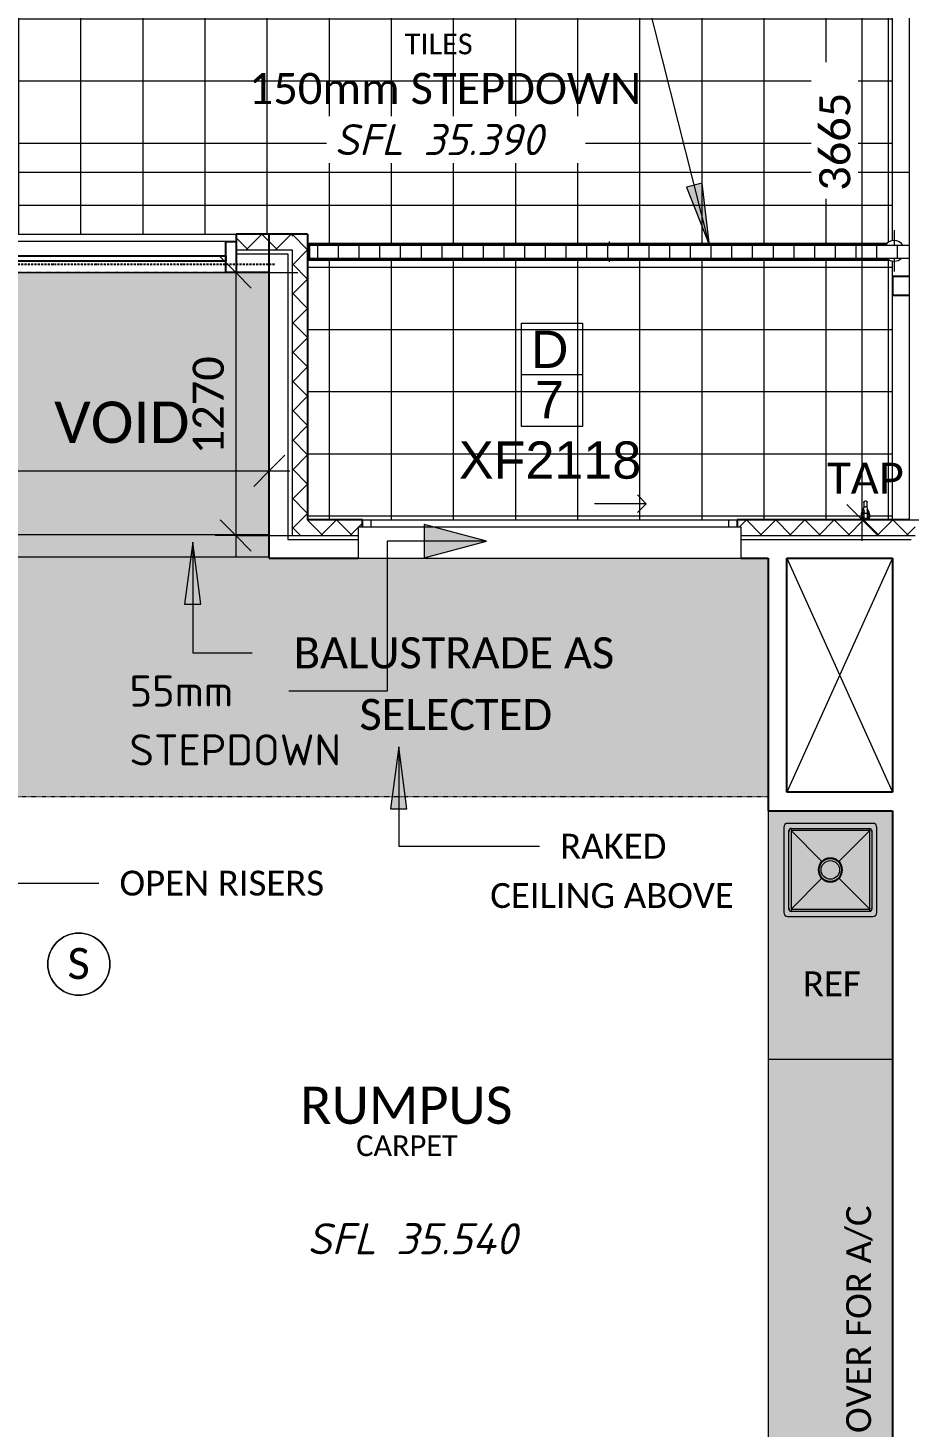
# Model space of a CAD drawing. Header units: millimetres. Extents: x 21531 to 45083, y 2320 to 36941.
# Drawn here: x 34600 to 38855, y 12534 to 19290 of the extents above; entities that cross this region are included whole.
import ezdxf

# ---------------------------------------------------------------- set-up
doc = ezdxf.new("R2010")
doc.units = ezdxf.units.MM
for name, pattern in [('Dash 2_5mm', [5, 2.5, -2.5]), ('Dash Dot 3_8_', [15.875, 9.525, -3.175, 0, -3.175]), ('Overhead', [3.96875, 2.38125, -1.5875])]:
    doc.linetypes.add(name, pattern=pattern)
for name, color, linetype, lineweight in [('A-ANNO-DIMS', 211, 'Continuous', 9), ('A-ANNO-DIMS-100', 211, 'Continuous', 9), ('A-ANNO-IDEN', 131, 'Continuous', 9), ('A-AREA-IDEN', 2, 'Continuous', 9), ('A-DETL', 90, 'Continuous', 9), ('A-DETL-GENF', 92, 'Continuous', 9), ('A-DETL-MBND', 5, 'Continuous', 9), ('A-DETL-MEDM', 33, 'Continuous', 25), ('A-DETL-THIN', 151, 'Continuous', 9), ('A-DOOR', 31, 'Continuous', 9), ('A-DOOR-IDEN', 31, 'Continuous', 9), ('A-FLOR-OVHD', 1, 'Overhead', 9), ('A-FLOR-PATT', 8, 'Continuous', 9), ('A-GLAZ', 151, 'Continuous', 9), ('A-WALL', 113, 'Continuous', 9), ('A-WALL-PATT', 111, 'Continuous', 25), ('E-ELEC-FIXT', 91, 'Continuous', 9), ('G-ANNO-DIMS', 111, 'Continuous', 9), ('G-ANNO-TEXT', 231, 'Continuous', 9), ('I-WALL', 2, 'Continuous', 9), ('P-SANR-FIXT', 6, 'Continuous', 9)]:
    doc.layers.add(name, color=color, linetype=linetype, lineweight=lineweight)
doc.styles.add('Arial_2', font='arial.ttf', dxfattribs={"height": 180})
doc.styles.add('Calibri Light', font='calibril.ttf', dxfattribs={"height": 100})
doc.styles.add('Calibri_1', font='calibri.ttf', dxfattribs={"height": 200})
doc.styles.add('Calibri_2', font='calibri.ttf', dxfattribs={"height": 180})
doc.styles.add('Calibri_3', font='calibri.ttf', dxfattribs={"height": 150})
doc.styles.add('Calibri_4', font='calibri.ttf', dxfattribs={"height": 120})
doc.styles.add('ISOCPEUR', font='ISOCPEUR.ttf', dxfattribs={"height": 150})
doc.styles.add('ISOCPEUR_I', font='', dxfattribs={"height": 150})
doc.styles.get('ISOCPEUR_I').set_extended_font_data('ISOCPEUR', italic=True)
doc.dimstyles.new('1_5mm_Calibri_PINK', dxfattribs={"dimscale": 304.8, "dimtxt": 176.602264, "dimasz": 0.492126, "dimexe": 0.328084, "dimexo": 0.0625, "dimgap": 0, "dimtad": 1, "dimdec": 0, "dimzin": 0, "dimdsep": 46, "dimtxsty": 'Calibri_3', "dimblk1": 'OBLIQUE', "dimblk2": 'OBLIQUE', "dimsah": 1, "dimcen": 0.09, "dimdle": 0.328084, "dimazin": 0, "dimtfac": 1, "dimtdec": 4, "dimtix": 1, "dimtmove": 0, "dimatfit": 3, "dimfxl": 0.984252, "dimfxlon": 1, "dimtvp": 1, "dimtolj": 1, "dimtzin": 0, "dimarcsym": 2})
doc.dimstyles.new('1_5mm_Calibri_PINK_opaque', dxfattribs={"dimscale": 304.8, "dimtxt": 176.602264, "dimasz": 0.492126, "dimexe": 0.328084, "dimexo": 0.0625, "dimgap": 0, "dimtad": 1, "dimdec": 0, "dimzin": 0, "dimdsep": 46, "dimtxsty": 'Calibri_3', "dimblk1": 'OBLIQUE', "dimblk2": 'OBLIQUE', "dimsah": 1, "dimcen": 0.09, "dimdle": 0.328084, "dimazin": 0, "dimtfac": 1, "dimtdec": 4, "dimtix": 1, "dimtmove": 0, "dimatfit": 3, "dimfxl": 0.984252, "dimfxlon": 1, "dimtvp": 1, "dimtfill": 1, "dimtolj": 1, "dimtzin": 0, "dimarcsym": 2})

# ---------------------------------------------------------------- blocks, each defined once
blk = doc.blocks.new('Sliding Door - 2 Panel - XF2118-2140165-3_ FIRST FLOOR')
at = {"layer": 'A-DOOR', "lineweight": 18}
for p, q in [((-779.2, -92.5), (-779.2, -57.5)), ((-739.2, -57.5), (-739.2, -92.5)), ((990.8, -92.5), (990.8, -57.5)), ((1030.8, -57.5), (1030.8, -92.5)), ((-739.2, -92.5), (-779.2, -92.5)), ((1030.8, -92.5), (990.8, -92.5))]:
    blk.add_line(p, q, dxfattribs=at)
at = {"layer": 'A-DOOR'}
for q in [(-297.9, -128.7), (-90.3, -171.1), (-297.9, -213.6)]:
    blk.add_line((-340.3, -171.1), q, dxfattribs=at)
blk = doc.blocks.new('Smoke Alarm - Smoke Alarm-1911059-3_ FIRST FLOOR')
at = {"layer": 'E-ELEC-FIXT'}
blk.add_circle((0, 0), 150, dxfattribs=at)
for start, end in [(360, 180), (180, 360)]:
    blk.add_arc((0, 0), 150, start, end, dxfattribs=at)
blk = doc.blocks.new('Tap - Tap-V2-3_ FIRST FLOOR')
at = {"layer": 'A-DETL-MBND'}
for p, q in [((-9, 77.9), (-9, 52.5)), ((-9, 77.9), (0, 77.9)), ((0, 77.9), (9, 77.9)), ((9, 52.5), (9, 77.9)), ((0, 52.5), (-9, 52.5)), ((9, 52.5), (0, 52.5))]:
    blk.add_line(p, q, dxfattribs=at)
at = {"layer": 'A-DETL-MBND', "flags": 128}
for points in [[(-8, 129.1), (-8, 129.4), (-8, 129.7), (-7.9, 130), (-7.9, 130.4), (-7.8, 130.7), (-7.8, 131), (-7.7, 131.3), (-7.6, 131.6), (-7.5, 131.9), (-7.4, 132.2), (-7.2, 132.5), (-7.1, 132.8), (-6.9, 133.1), (-6.8, 133.3), (-6.6, 133.6), (-6.4, 133.9), (-6.2, 134.1), (-6, 134.4), (-5.8, 134.6), (-5.6, 134.8), (-5.3, 135), (-5.1, 135.2), (-4.8, 135.4), (-4.6, 135.6), (-4.3, 135.8), (-4, 136), (-3.8, 136.1), (-3.5, 136.3), (-3.2, 136.4), (-2.9, 136.5), (-2.6, 136.6), (-2.3, 136.7), (-2, 136.8), (-1.7, 136.9), (-1.4, 137), (-1, 137), (-0.7, 137), (-0.4, 137.1), (-0.1, 137.1), (0, 137.1)], [(0, 137.1), (0.3, 137.1), (0.6, 137.1), (1, 137), (1.3, 137), (1.6, 136.9), (1.9, 136.8), (2.2, 136.8), (2.5, 136.7), (2.8, 136.6), (3.1, 136.4), (3.4, 136.3), (3.7, 136.2), (4, 136), (4.2, 135.9), (4.5, 135.7), (4.8, 135.5), (5, 135.3), (5.3, 135.1), (5.5, 134.9), (5.7, 134.7), (6, 134.4), (6.2, 134.2), (6.4, 133.9), (6.6, 133.7), (6.7, 133.4), (6.9, 133.1), (7.1, 132.8), (7.2, 132.6), (7.3, 132.3), (7.5, 132), (7.6, 131.7), (7.7, 131.4), (7.7, 131.1), (7.8, 130.8), (7.9, 130.4), (7.9, 130.1), (8, 129.8), (8, 129.5), (8, 129.2), (8, 129.1)], [(-19.9, 71.6), (-19.7, 74.3), (-17.3, 83.3), (-13.4, 92.1), (-9.6, 98.6)], [(-8, 92.2), (-9, 98.9), (-9.1, 102.5), (-8.6, 104.5), (-7.9, 106), (-6.8, 107.1), (-5.4, 108), (-2.1, 109.2), (0, 109.6)], [(-8, 92.2), (-7.4, 83), (-7.8, 80.9), (-9, 77.9)], [(-8, 129.1), (-8, 129), (-8, 129), (-8, 128.8), (-8, 128.6), (-8, 128.3), (-8, 128), (-8, 127.6), (-8, 127.2), (-8, 126.7), (-8, 126.2), (-8, 125.6), (-8, 124.9), (-8, 124.2), (-8, 123.5), (-8, 122.6), (-8, 121.8), (-8, 120.9), (-8, 119.9), (-8, 118.9), (-8, 117.9), (-8, 116.8), (-8, 115.7), (-8, 114.6), (-8, 113.4), (-8, 112.1), (-8, 110.9), (-8, 109.6), (-8, 108.3), (-8, 107), (-8, 105.6), (-8, 104.2)], [(-8, 129), (-8, 129.1), (-8, 129.1)], [(8, 92.2), (9, 98.9), (9.1, 102.5), (8.6, 104.5), (7.9, 106), (6.8, 107.1), (5.4, 108), (2.1, 109.2), (0, 109.6)], [(8, 92.2), (7.4, 83), (7.8, 80.9), (9, 77.9)], [(8, 129.1), (8, 129), (8, 129)], [(8, 105.7), (8, 107), (8, 108.4), (8, 109.7), (8, 111), (8, 112.2), (8, 113.4), (8, 114.6), (8, 115.8), (8, 116.9), (8, 118), (8, 119), (8, 120), (8, 120.9), (8, 121.8), (8, 122.7), (8, 123.5), (8, 124.2), (8, 125), (8, 125.6), (8, 126.2), (8, 126.7), (8, 127.2), (8, 127.7), (8, 128), (8, 128.4), (8, 128.6), (8, 128.8), (8, 129), (8, 129.1), (8, 129.1)], [(19.9, 71.6), (19.7, 74.3), (17.3, 83.3), (13.4, 92.1), (9.6, 98.6)], [(-16.9, 45.7), (-19.6, 55.7), (-19.8, 58.7)], [(-7.6, 45), (-7.4, 47.4), (-7.8, 49.5), (-9, 52.5)], [(7.6, 45), (7.4, 47.4), (7.8, 49.5), (9, 52.5)], [(16.9, 45.7), (19.6, 55.7), (19.8, 58.7)]]:
    blk.add_lwpolyline(points, dxfattribs=at)
at = {"layer": 'A-DETL-MBND'}
for radius, start, end in [(21, 110.17282, 180), (21, 151.50122, 165.75061), (20, 111.87947, 180), (21, 137.25183, 144.90893), (15.5, 120, 180), (21, 123.00245, 129.86761), (21, 0, 69.82718), (20, 0, 68.12053), (15.5, 0, 60), (21, 34.19853, 56.99755), (21, 17.57654, 27.48673), (21, 0, 11.39951), (21, 180, 249.82718), (21, 194.19634, 208.39267), (20, 180, 248.12053), (21, 215.02686, 222.58901), (15.5, 180, 240), (21, 230.0409, 236.78535), (21, 290.17282, 360), (20, 291.87947, 360), (15.5, 300, 360), (21, 303.21465, 325.92879), (21, 332.50997, 342.45181), (21, 348.64293, 0)]:
    blk.add_arc((0, 65.2), radius, start, end, dxfattribs=at)
for points in [[(-9.8, 83.7), (-9.2, 84), (-8.6, 84.3), (-8, 84.6)], [(8, 84.6), (8.6, 84.3), (9.2, 84), (9.8, 83.7)], [(-8.1, 45.8), (-8.7, 46), (-9.3, 46.3), (-9.8, 46.6)], [(9.8, 46.6), (9.3, 46.3), (8.7, 46), (8.1, 45.8)]]:
    blk.add_open_spline(points, degree=3, dxfattribs=at)
blk = doc.blocks.new('3 PANEL 2 transom - FFF0946-1778814-3_ FIRST FLOOR')
at = {"layer": 'A-GLAZ', "lineweight": 25}
for p, q in [((-1410, 92.5), (-1360, 92.5)), ((-1360, 92.5), (-1360, -57.5)), ((85, 52.5), (85, 92.5)), ((85, 92.5), (135, 92.5)), ((135, 92.5), (135, -57.5)), ((1605, -57.5), (1605, 92.5)), ((1605, 92.5), (1655, 92.5)), ((1655, 92.5), (1655, -57.5)), ((3100, -57.5), (3100, 92.5)), ((3100, 92.5), (3150, 92.5)), ((-1360, 12.5), (-1360, 37.5)), ((-1360, 37.5), (85, 37.5)), ((85, 12.5), (-1360, 12.5)), ((85, -57.5), (85, 2.5)), ((135, 12.5), (135, 37.5)), ((135, 37.5), (1605, 37.5)), ((1605, 12.5), (135, 12.5)), ((1605, 37.5), (1605, 12.5)), ((1655, 12.5), (1655, 37.5)), ((1655, 37.5), (3100, 37.5)), ((3100, 12.5), (1655, 12.5)), ((3100, 37.5), (3100, 12.5)), ((-1360, -57.5), (-1410, -57.5)), ((115, -57.5), (85, -57.5)), ((135, -57.5), (130, -57.5)), ((1655, -57.5), (1605, -57.5)), ((3150, -57.5), (3100, -57.5))]:
    blk.add_line(p, q, dxfattribs=at)
at = {"layer": 'A-GLAZ'}
for p, q in [((85, 92.5), (-1360, 92.5)), ((1605, 92.5), (135, 92.5)), ((3100, 92.5), (1655, 92.5)), ((-1360, -57.5), (85, -57.5)), ((135, -57.5), (1605, -57.5)), ((1655, -57.5), (3100, -57.5))]:
    blk.add_line(p, q, dxfattribs=at)
blk = doc.blocks.new('Linear grate - 1000x80-2344629-3_ FIRST FLOOR')
at = {"layer": 'A-DETL-MBND'}
for p, q in [((-107.6, -1457.5), (-107.6, 1354.2)), ((-187.6, 1340.3), (-187.6, -1457.5)), ((-182.6, -1452.5), (-182.6, 1336.3)), ((-112.6, 1346.1), (-112.6, -1452.5)), ((-197.6, 0), (-187.6, 0)), ((-182.6, 0), (-177.6, 0)), ((-117.6, 0), (-112.6, 0)), ((-107.6, 0), (-99.9, 0)), ((-112.6, -1452.5), (-182.6, -1452.5))]:
    blk.add_line(p, q, dxfattribs=at)
blk = doc.blocks.new('BUILDMAT-SNA01002-Nala_450-Stainless-Steel - Nala 450x450x250mm-2532806-3_ FIRST FLOOR')
at = {"layer": 'A-DETL-GENF'}
for p, q in [((190, 190), (-190, 190)), ((-190, 190), (-190, -190)), ((-190, 190), (-40.3, 40.3)), ((40.3, 40.3), (190, 190)), ((190, -190), (190, 190)), ((-190, -190), (-40.3, -40.3)), ((40.3, -40.3), (190, -190)), ((-190, -190), (190, -190))]:
    blk.add_line(p, q, dxfattribs=at)
for radius in [55.5, 45]:
    blk.add_circle((0, 0), radius, dxfattribs=at)
at = {"layer": 'A-DETL-MEDM'}
for start, end in [(360, 180), (180, 360)]:
    blk.add_arc((0, 0), 57, start, end, dxfattribs=at)
at = {"layer": 'P-SANR-FIXT'}
for p, q in [((-225, 205), (-225, -205)), ((205, 225), (-205, 225)), ((225, -205), (225, 205)), ((-200, -190), (-200, 190)), ((-199.7, 190), (-197.1, 190)), ((-197.1, 190), (-199.7, 190)), ((-196.9, 190), (-195, 190)), ((-195, 190), (-196.9, 190)), ((-190, 200), (190, 200)), ((-190, 199.7), (-190, 195)), ((-190, 195), (-190, 199.7)), ((190, 195), (190, 199.7)), ((190, 199.7), (190, 195)), ((195, 190), (199.7, 190)), ((199.7, 190), (195, 190)), ((200, 190), (200, -190)), ((-197.1, -190), (-199.7, -190)), ((-199.7, -190), (-197.1, -190)), ((-195, -190), (-196.9, -190)), ((-196.9, -190), (-195, -190)), ((-190, -195), (-190, -199.7)), ((-190, -199.7), (-190, -195)), ((190, -200), (-190, -200)), ((190, -199.7), (190, -195)), ((190, -195), (190, -199.7)), ((199.7, -190), (195, -190)), ((195, -190), (199.7, -190)), ((-205, -225), (205, -225))]:
    blk.add_line(p, q, dxfattribs=at)
for centre, radius, start, end in [((-205, 205), 20, 90, 180), ((205, 205), 20, 360, 90), ((-190, 190), 10, 90, 180), ((-190, 190), 10, 135, 180), ((-190, 190), 10, 90, 133.58367), ((190, 190), 10, 360, 90), ((190, 190), 10, 360, 90), ((-190, -190), 10, 180, 270), ((-190, -190), 10, 180, 225), ((-190, -190), 10, 226.41633, 270), ((190, -190), 10, 270, 0), ((190, -190), 10, 270, 360), ((-205, -205), 20, 180, 270), ((205, -205), 20, 270, 360)]:
    blk.add_arc(centre, radius, start, end, dxfattribs=at)
blk = doc.blocks.new('stackpoint - stackpoint-V3-3_ FIRST FLOOR')
at = {"layer": 'P-SANR-FIXT'}
for p, q in [((0, 100), (0, 25.2)), ((0, -34.8), (0, -100))]:
    blk.add_line(p, q, dxfattribs=at)
for start, end in [(30.29256, 149.70744), (225, 315)]:
    blk.add_arc((0, 0), 50, start, end, dxfattribs=at)
blk = doc.blocks.new('Door - Tag _ Code - External Doors - Top - Door Tag_CB-2134721-3_ FIRST FLOOR')
at = {"layer": 'A-DOOR-IDEN'}
for p, q in [((-1.371, 2.651), (1.576, 2.651)), ((-1.371, -2.349), (-1.371, 2.651)), ((1.576, 2.651), (1.576, -2.349)), ((1.576, 0.151), (-1.371, 0.151)), ((1.576, -2.349), (-1.371, -2.349))]:
    blk.add_line(p, q, dxfattribs=at)
blk = doc.blocks.new('DIMBLOCK82-3_ FIRST FLOOR')
at = {"layer": 'A-ANNO-DIMS-100'}
for p, q in [((30885.4, 17151.7), (30885.4, 17451.7)), ((35765.4, 17151.7), (35765.4, 17451.7)), ((30885.4, 17151.7), (30960.4, 17226.7)), ((35765.4, 17151.7), (35840.4, 17226.7)), ((30785.4, 17151.7), (35865.4, 17151.7)), ((30885.4, 17151.7), (30810.4, 17076.7)), ((30885.4, 17151.7), (30885.4, 17051.7)), ((35765.4, 17151.7), (35690.4, 17076.7)), ((35765.4, 17151.7), (35765.4, 17051.7))]:
    blk.add_line(p, q, dxfattribs=at)
at = {"layer": 'A-ANNO-DIMS-100', "color": 0, "insert": (33082.3, 17359.6), "char_height": 150, "width": 583.656, "attachment_point": 1, "line_spacing_factor": 1.158048, "style": 'Calibri_3'}
blk.add_mtext('4880', dxfattribs=at)
blk = doc.blocks.new('_Oblique')
at = {"color": 0, "linetype": 'ByBlock', "lineweight": -2}
blk.add_line((-0.5, -0.5), (0.5, 0.5), dxfattribs=at)
blk = doc.blocks.new('DIMBLOCK84-3_ FIRST FLOOR')
at = {"layer": 'A-ANNO-DIMS-100'}
for p, q in [((35603.6, 18109.5), (35528.6, 18184.5)), ((35603.6, 18209.5), (35603.6, 16739.5)), ((35603.6, 18109.5), (35503.6, 18109.5)), ((35603.6, 18109.5), (35678.6, 18034.5)), ((35603.6, 18109.5), (35903.6, 18109.5)), ((35603.6, 16839.5), (35528.6, 16914.5)), ((35603.6, 16839.5), (35503.6, 16839.5)), ((35603.6, 16839.5), (35678.6, 16764.5)), ((35603.6, 16839.5), (35903.6, 16839.5))]:
    blk.add_line(p, q, dxfattribs=at)
at = {"layer": 'A-ANNO-DIMS-100', "color": 0, "insert": (35395.7, 17231.3), "char_height": 150, "width": 583.656, "attachment_point": 1, "rotation": 90, "line_spacing_factor": 1.158048, "style": 'Calibri_3'}
blk.add_mtext('1270', dxfattribs=at)
blk = doc.blocks.new('DIMBLOCK86-3_ FIRST FLOOR')
at = {"layer": 'A-ANNO-DIMS-100'}
for p, q in [((38629.5, 16814.5), (38629.5, 20679.5)), ((38629.5, 20579.5), (38554.5, 20654.5)), ((38629.5, 20579.5), (38329.5, 20579.5)), ((38629.5, 20579.5), (38704.5, 20504.5)), ((38629.5, 20579.5), (38729.5, 20579.5)), ((38629.5, 16914.5), (38554.5, 16989.5)), ((38629.5, 16914.5), (38329.5, 16914.5)), ((38629.5, 16914.5), (38704.5, 16839.5)), ((38629.5, 16914.5), (38729.5, 16914.5))]:
    blk.add_line(p, q, dxfattribs=at)
at = {"layer": 'A-ANNO-DIMS-100', "color": 0, "insert": (38421.6, 18503.8), "char_height": 150, "width": 583.656, "attachment_point": 1, "rotation": 90, "line_spacing_factor": 1.158048, "style": 'Calibri_3', "bg_fill": 3, "box_fill_scale": 1.25, "bg_fill_color": 9, "bg_fill_true_color": 13158600, "bg_fill_transparency": 0}
blk.add_mtext('3665', dxfattribs=at)

msp = doc.modelspace()

# ---------------------------------------------------------------- hatches: boundary and pattern name
at = {"layer": 'A-DETL-GENF'}
h = msp.add_hatch(dxfattribs=at)
h.set_pattern_fill('FP_15', color=8, style=0, pattern_type=2)
h.set_pattern_definition([(90, (0, 0), (-100, 6e-15), [])])
h.paths.add_polyline_path([(38640.7, 18179.5), (38855.4, 18179.5), (38855.4, 18239.5), (35960.4, 18239.5), (35960.4, 18179.5), (38351, 18179.5)])
h = msp.add_hatch(color=254, dxfattribs=at)
h.paths.add_polyline_path([(38775.4, 10509.5), (38775.4, 15509.5), (38175.4, 15509.5), (38175.4, 10509.5), (38255.4, 10509.5)])
h.paths.add_polyline_path([(35454.2, 15579.5), (38175.4, 15579.5), (38175.4, 16729.5), (35765.4, 16729.5), (35765.4, 18109.5), (30695.4, 18109.5), (30695.4, 15579.5), (34295.5, 15579.5)])
at = {"layer": 'A-FLOR-PATT'}
h = msp.add_hatch(dxfattribs=at)
h.set_pattern_fill('FP_13', color=256, style=0, pattern_type=2)
h.set_pattern_definition([(0, (34855.45, 18134.46), (0, 300), []), (90, (34855.45, 18134.46), (-300, 2e-14), [])])
h.paths.add_polyline_path([(38663.6, 16914.5), (38775.4, 16914.5), (38775.4, 18165.3), (38770.6, 18166), (38762.2, 18169.5), (35950.4, 18169.5), (35950.4, 16914.5), (38629, 16915.1), (38627.3, 16921.1), (38624.4, 16934.6), (38627.3, 16947.5), (38630.6, 16957.9), (38637, 16968), (38637.6, 16972.8), (38638.1, 16973.7), (38637.5, 16994), (38638.4, 17001.2), (38639.2, 17002.4), (38647.1, 17004.7), (38649.6, 17003.2), (38652.7, 17000.7), (38652.4, 16996.2), (38653.4, 16990.7), (38654.3, 16967.1), (38661.6, 16954.9), (38666.4, 16934.6), (38663.4, 16919.8), (38662.9, 16914.5)])
h.paths.add_polyline_path([(38638.1, 16915), (38637, 16915.6), (38638.1, 16915)])
h.paths.add_polyline_path([(38351, 18174.5), (38754, 18174.5), (38747.8, 18179.5), (35960.4, 18179.5), (35960.4, 18239.5), (38740.4, 18239.5), (38744.3, 18244.5), (35955.4, 18244.5), (35955.4, 18174.5), (38061.3, 18174.5)])
h.paths.add_polyline_path([(35960.4, 18249.5), (38748.2, 18249.6), (38758.6, 18257.6), (38770.6, 18262.6), (38775.4, 18264.3), (38775.4, 20307), (38765.4, 20311.2), (38755.1, 20319.1), (38751, 20324.5), (34305.4, 20324.5), (34305.4, 20364.5), (34295.4, 20364.5), (34295.5, 18294.5), (35950.4, 18294.5), (35950.4, 18249.5), (35955.4, 18249.5)])
h.paths.add_polyline_path([(34300.4, 20369.5), (34305.4, 20369.5), (34305.4, 20394.5), (34300.4, 20394.5), (34300.4, 20374.5)])
at = {"layer": 'A-WALL-PATT', "lineweight": 9}
h = msp.add_hatch(dxfattribs=at)
h.set_pattern_fill('FP_14', color=256, angle=-135, style=0, pattern_type=2)
h.set_pattern_definition([(225, (33325.45, 18294.46), (70.7107, -70.7107), []), (315, (33325.45, 18294.46), (70.7107, 70.7107), [])])
h.paths.add_polyline_path([(35875.4, 18219.5), (35875.4, 18294.5), (35765.4, 18294.5), (35765.4, 18219.5), (35855.4, 18219.5)])
h.paths.add_polyline_path([(30900, 18219.5), (30900, 18294.5), (30775.4, 18294.5), (30775.4, 18219.5), (30885.4, 18219.5)])
h = msp.add_hatch(dxfattribs=at)
h.set_pattern_fill('FP_14', color=256, angle=-135, style=0, pattern_type=2)
h.set_pattern_definition([(225, (33325.45, 18294.46), (70.7107, -70.7107), []), (315, (33325.45, 18294.46), (70.7107, 70.7107), [])])
h.paths.add_polyline_path([(35765.4, 18219.5), (35765.4, 18294.5), (35605.4, 18294.5), (35605.4, 18219.5), (35743.9, 18219.5)])
h.paths.add_polyline_path([(31045.4, 18219.5), (31045.4, 18294.5), (30900, 18294.5), (30900, 18219.5)])
h = msp.add_hatch(dxfattribs=at)
h.set_pattern_fill('FP_4', color=256, angle=225, style=0, pattern_type=2)
h.set_pattern_definition([(135, (35950.45, 17511.96), (-70.711, -70.711), []), (225, (35950.45, 17511.96), (70.711, -70.711), [])])
h.paths.add_polyline_path([(35950.4, 16839.5), (35950.4, 18294.5), (35875.4, 18294.5), (35875.4, 16839.5)])
h = msp.add_hatch(dxfattribs=at)
h.set_pattern_fill('FP_3', color=256, angle=-135, style=0, pattern_type=2)
h.set_pattern_definition([(225, (37362.95, 16914.46), (70.711, -70.711), []), (315, (37362.95, 16914.46), (70.711, 70.711), [])])
h.paths.add_polyline_path([(38061.3, 16839.5), (38885.4, 16839.5), (38885.4, 16914.5), (38025.4, 16914.5), (38025.4, 16879.5), (38045.4, 16879.5), (38045.4, 16839.5)])
h.paths.add_polyline_path([(36195.4, 16839.5), (36195.4, 16879.5), (36215.4, 16879.5), (36215.4, 16914.5), (35950.4, 16914.5), (35950.4, 16839.5), (36033.6, 16839.5)])
at = {"layer": 'G-ANNO-TEXT'}
for color, points in [(7, [(37892.4, 18239.7), (37857, 18540.2), (37780.4, 18520.8)]), (5, [(36814.1, 16812.3), (36514.1, 16892.6), (36514.1, 16731.9)]), (7, [(35395.7, 16807.9), (35356.2, 16507.9), (35435.2, 16507.9)]), (7, [(36390.6, 15819.1), (36351.1, 15519.1), (36430.1, 15519.1)])]:
    msp.add_hatch(color=color, dxfattribs=at).paths.add_polyline_path(points)

# ---------------------------------------------------------------- linework, layer by layer
at = {"layer": 'A-DETL', "linetype": 'Dash 2_5mm'}
for p, q in [((35765.4, 18109.5), (30695.4, 18109.5)), ((35765.4, 16729.5), (35765.4, 18109.5)), ((36195.4, 16729.5), (35765.4, 16729.5)), ((38175.4, 16729.5), (38045.4, 16729.5)), ((30695.4, 15579.5), (38175.4, 15579.5))]:
    msp.add_line(p, q, dxfattribs=at)
at = {"layer": 'A-DETL', "linetype": 'Dash Dot 3_8_', "lineweight": 25}
msp.add_line((30845.4, 18149.5), (35795.4, 18149.5), dxfattribs=at)
at = {"layer": 'A-DETL'}
for p, q in [((38045.4, 16879.5), (36195.4, 16879.5)), ((36195.4, 16879.5), (36195.4, 16729.5)), ((38045.4, 16729.5), (38045.4, 16879.5)), ((36195.4, 16729.5), (38045.4, 16729.5)), ((38775.4, 16729.5), (38265.4, 15599.5)), ((38265.4, 16729.5), (38775.4, 15599.5))]:
    msp.add_line(p, q, dxfattribs=at)
at = {"layer": 'A-DETL-THIN'}
for p, q in [((38855.4, 20579.5), (38855.4, 16914.5)), ((38855.4, 18239.5), (35960.4, 18239.5)), ((35960.4, 18239.5), (35960.4, 18179.5)), ((35960.4, 18179.5), (38855.4, 18179.5)), ((38855.4, 16914.5), (38905.4, 16914.5)), ((38175.4, 15509.5), (38175.4, 14309.5)), ((38775.4, 14309.5), (38175.4, 14309.5))]:
    msp.add_line(p, q, dxfattribs=at)
at = {"layer": 'A-FLOR-OVHD'}
for p, q in [((34235.4, 18594.5), (38855.4, 18594.5)), ((38175.4, 15579.5), (38175.4, 16729.5)), ((38775.4, 15509.5), (38175.4, 15509.5)), ((38175.4, 15509.5), (38175.4, 10509.5)), ((38775.4, 10509.5), (38775.4, 15509.5))]:
    msp.add_line(p, q, dxfattribs=at)
at = {"layer": 'A-WALL'}
for p, q in [((38775.4, 18263.2), (38775.4, 20307)), ((34235.4, 18294.5), (35605.4, 18294.5)), ((35605.4, 18219.5), (35875.4, 18219.5)), ((35605.4, 18199.5), (35855.4, 18199.5)), ((35855.4, 18199.5), (35855.4, 16819.5)), ((35875.4, 18219.5), (35875.4, 16839.5)), ((38775.4, 18089.5), (38775.4, 18165.3)), ((38775.4, 16914.5), (38775.4, 17999.5)), ((36255.4, 16914.5), (37985.4, 16914.5)), ((32045.4, 16844.5), (35765.4, 16844.5)), ((35875.4, 16839.5), (36195.4, 16839.5)), ((38045.4, 16839.5), (38885.4, 16839.5)), ((35855.4, 16819.5), (36195.4, 16819.5)), ((38045.4, 16819.5), (38865.4, 16819.5)), ((35765.4, 16734.5), (32045.4, 16734.5))]:
    msp.add_line(p, q, dxfattribs=at)
at = {"layer": 'A-WALL', "lineweight": 25}
for p, q in [((35950.4, 18294.5), (35605.4, 18294.5)), ((35605.4, 18294.5), (35605.4, 18109.5)), ((35765.4, 16729.5), (35765.4, 18294.5)), ((35950.4, 18294.5), (35950.4, 16914.5)), ((35765.4, 18109.5), (35605.4, 18109.5)), ((38855.4, 18089.5), (38775.4, 18089.5)), ((38775.4, 18089.5), (38775.4, 17999.5)), ((38775.4, 17999.5), (38855.4, 17999.5)), ((36215.4, 16914.5), (35950.4, 16914.5)), ((36215.4, 16879.5), (36215.4, 16914.5)), ((38855.4, 16914.5), (38025.4, 16914.5)), ((38025.4, 16914.5), (38025.4, 16879.5)), ((35765.4, 16729.5), (36195.4, 16729.5)), ((38045.4, 16729.5), (38175.4, 16729.5)), ((38265.4, 16729.5), (38775.4, 16729.5)), ((38775.4, 16729.5), (38775.4, 15599.5)), ((38775.4, 15509.5), (38775.4, 10509.5))]:
    msp.add_line(p, q, dxfattribs=at)
at = {"layer": 'G-ANNO-TEXT', "color": 7}
for p, q in [((37857, 18540.2), (37780.4, 18520.8)), ((37780.4, 18520.8), (37892.4, 18239.7)), ((37892.4, 18239.7), (37857, 18540.2)), ((35395.7, 16807.9), (35356.2, 16507.9)), ((35435.2, 16507.9), (35395.7, 16807.9)), ((35395.7, 16807.9), (35395.7, 16272.9)), ((35356.2, 16507.9), (35435.2, 16507.9)), ((35395.7, 16272.9), (35584.4, 16272.9)), ((35584.4, 16272.9), (35683.6, 16272.9)), ((36390.6, 15819.1), (36351.1, 15519.1)), ((36430.1, 15519.1), (36390.6, 15819.1)), ((36390.6, 15819.1), (36390.6, 15339.2)), ((36351.1, 15519.1), (36430.1, 15519.1)), ((36390.6, 15339.2), (36732.8, 15339.2)), ((36732.8, 15339.2), (37070.2, 15339.2)), ((34507.1, 15160.9), (34941.9, 15160.9))]:
    msp.add_line(p, q, dxfattribs=at)
at = {"layer": 'G-ANNO-TEXT', "color": 5}
for p, q in [((36814.1, 16812.3), (36514.1, 16892.6)), ((36514.1, 16892.6), (36514.1, 16731.9)), ((36335.2, 16812.3), (36335.2, 16088.6)), ((36814.1, 16812.3), (36335.2, 16812.3)), ((36514.1, 16731.9), (36814.1, 16812.3)), ((36335.2, 16088.6), (35860.1, 16088.6))]:
    msp.add_line(p, q, dxfattribs=at)
at = {"layer": 'I-WALL', "lineweight": 25}
for p, q in [((38175.4, 16729.5), (38175.4, 15509.5)), ((38265.4, 15599.5), (38265.4, 16729.5)), ((38775.4, 15599.5), (38265.4, 15599.5)), ((38175.4, 15509.5), (38775.4, 15509.5))]:
    msp.add_line(p, q, dxfattribs=at)

# ---------------------------------------------------------------- block references
at = {"layer": 'A-DETL-GENF'}
msp.add_blockref('BUILDMAT-SNA01002-Nala_450-Stainless-Steel - Nala 450x450x250mm-2532806-3_ FIRST FLOOR', (38475.4, 15224.6), dxfattribs=at)
at = {"layer": 'A-DETL-MBND', "rotation": 270.0000000000002}
msp.add_blockref('Linear grate - 1000x80-2344629-3_ FIRST FLOOR', (37407.9, 18061.9), dxfattribs=at)
at = {"layer": 'A-DETL-MBND'}
msp.add_blockref('Tap - Tap-V2-3_ FIRST FLOOR', (38645.4, 16869.5), dxfattribs=at)
at = {"layer": 'A-DOOR', "rotation": 180}
msp.add_blockref('Sliding Door - 2 Panel - XF2118-2140165-3_ FIRST FLOOR', (37246.2, 16822), dxfattribs=at)
at = {"layer": 'A-DOOR-IDEN', "xscale": 99.99999999999993, "yscale": 99.99999999999993, "zscale": 99.99999999999993}
msp.add_blockref('Door - Tag _ Code - External Doors - Top - Door Tag_CB-2134721-3_ FIRST FLOOR', (37120.4, 17600.1), dxfattribs=at)
at = {"layer": 'A-GLAZ', "rotation": 180}
msp.add_blockref('3 PANEL 2 transom - FFF0946-1778814-3_ FIRST FLOOR', (34195.4, 18202), dxfattribs=at)
at = {"layer": 'E-ELEC-FIXT'}
msp.add_blockref('Smoke Alarm - Smoke Alarm-1911059-3_ FIRST FLOOR', (34845.4, 14769.5), dxfattribs=at)
at = {"layer": 'P-SANR-FIXT'}
msp.add_blockref('stackpoint - stackpoint-V3-3_ FIRST FLOOR', (38783.6, 18214.3), dxfattribs=at)

# ---------------------------------------------------------------- texts
at = {"layer": 'A-ANNO-IDEN', "char_height": 150, "attachment_point": 1, "style": 'Calibri_3'}
for s, insert, width in [('TAP', (38460, 17191.1), 464.979), ('S', (34790.9, 14847.5), 136.287)]:
    msp.add_mtext(s, dxfattribs=dict(at, insert=insert, width=width))
at = {"layer": 'A-AREA-IDEN', "attachment_point": 1}
for s, insert, char_height, width, style in [('TILES', (36419.2, 19263), 100, 408.861, 'Calibri Light'), ('RUMPUS', (35913.9, 14178.2), 180, 1266.666, 'Calibri_2'), ('CARPET', (36185.4, 13942.9), 100, 609.282, 'Calibri Light')]:
    msp.add_mtext(s, dxfattribs=dict(at, insert=insert, char_height=char_height, width=width, style=style))
at = {"layer": 'A-DOOR-IDEN', "char_height": 180, "attachment_point": 1, "style": 'Arial_2'}
for s, insert, width in [('D', (37029.1, 17828.7), 216.456), ('7', (37048.6, 17585.6), 168.354), ('XF2118', (36681.6, 17293.9), 1058.227)]:
    msp.add_mtext(s, dxfattribs=dict(at, insert=insert, width=width))
at = {"layer": 'G-ANNO-TEXT', "color": 7, "attachment_point": 1}
for s, insert, char_height, width, style in [('150mm STEPDOWN', (35666.4, 19073.2), 150, 2421.096, 'Calibri_3'), ('VOID', (34726.3, 17486.3), 200, 809.704, 'Calibri_1'), ('BALUSTRADE AS ', (35883.6, 16347.9), 150, 2020.253, 'Calibri_3'), ('SELECTED', (36201.1, 16050.3), 150, 1186.497, 'Calibri_3'), ('RAKED', (37170.2, 15399.2), 120, 641.35, 'Calibri_4'), ('OPEN RISERS', (35041.9, 15220.9), 120, 1226.582, 'Calibri_4'), ('CEILING ABOVE', (36832.8, 15161), 120, 1451.054, 'Calibri_4'), ('REF', (38343, 14734.6), 120, 344.726, 'Calibri_4')]:
    msp.add_mtext(s, dxfattribs=dict(at, insert=insert, char_height=char_height, width=width, style=style))
at = {"layer": 'G-ANNO-TEXT', "color": 5, "char_height": 150, "attachment_point": 1, "style": 'ISOCPEUR'}
for s, insert, width in [('55mm ', (35090.2, 16163.6), 689.451), ('STEPDOWN', (35090.2, 15879.2), 1194.514)]:
    msp.add_mtext(s, dxfattribs=dict(at, insert=insert, width=width))
at = {"layer": 'G-ANNO-TEXT', "color": 7, "insert": (38551.9, 11634.6), "char_height": 120, "width": 2453.164, "attachment_point": 1, "rotation": 90, "style": 'Calibri_4'}
msp.add_mtext('BULKHEAD OVER FOR A/C', dxfattribs=at)

# ---------------------------------------------------------------- dimensions: what is measured, and where the dimension line sits
at = {"layer": 'A-ANNO-DIMS'}
dim = msp.add_linear_dim(base=(35603.6, 16839.5), p1=(35903.6, 18109.5), p2=(35903.6, 16839.5), angle=90, dimstyle='1_5mm_Calibri_PINK', override={"dimpost": '<>', "dimfxl": 1270}, dxfattribs=at)
dim.commit()
dim.dimension.update_dxf_attribs({"geometry": 'DIMBLOCK84-3_ FIRST FLOOR', "text_midpoint": (35526.8, 17474.5)})
dim = msp.add_linear_dim(base=(35765.4, 17151.7), p1=(30885.4, 17451.7), p2=(35765.4, 17451.7), dimstyle='1_5mm_Calibri_PINK', override={"dimpost": '<>', "dimfxl": 4880.000001}, dxfattribs=at)
dim.commit()
dim.dimension.update_dxf_attribs({"geometry": 'DIMBLOCK82-3_ FIRST FLOOR', "text_midpoint": (33325.4, 17228.6)})

# ---------------------------------------------------------------- next in the draw order: texts
at = {"layer": 'G-ANNO-DIMS', "char_height": 150, "attachment_point": 1, "line_spacing_factor": 1.135194, "style": 'ISOCPEUR_I', "bg_fill": 3, "box_fill_scale": 1.25, "bg_fill_color": 9, "bg_fill_true_color": 13158600, "bg_fill_transparency": 0}
for s, insert, width in [('SFL 35.390', (36079.6, 18826.3), 1174.98), ('SFL 35.540', (35948, 13518.7), 1193.029)]:
    msp.add_mtext(s, dxfattribs=dict(at, insert=insert, width=width))

# ---------------------------------------------------------------- next in the draw order: dimensions: what is measured, and where the dimension line sits
at = {"layer": 'A-ANNO-DIMS'}
dim = msp.add_linear_dim(base=(38629.5, 20579.5), p1=(38329.5, 16914.5), p2=(38329.5, 20579.5), angle=90, dimstyle='1_5mm_Calibri_PINK_opaque', override={"dimpost": '<>', "dimfxl": 3665}, dxfattribs=at)
dim.commit()
dim.dimension.update_dxf_attribs({"geometry": 'DIMBLOCK86-3_ FIRST FLOOR', "text_midpoint": (38552.7, 18747)})

# ---------------------------------------------------------------- next in the draw order: linework, layer by layer
at = {"layer": 'G-ANNO-TEXT', "color": 7}
msp.add_line((37892.4, 18239.7), (37199.5, 20974.2), dxfattribs=at)

doc.saveas('drawing.dxf')
